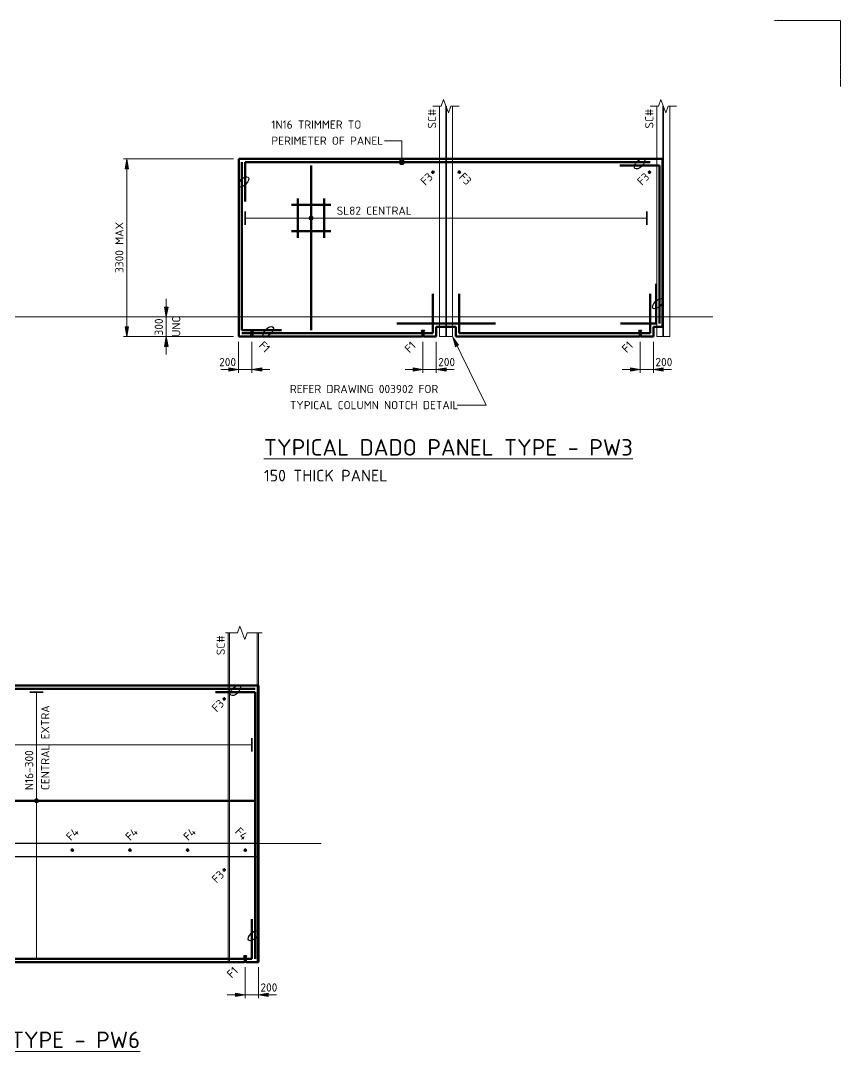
# Model space of a CAD drawing. Header units: millimetres. Extents: x 1456 to 41506, y -3340 to 17135.
# Drawn here: x 29054 to 41506, y 1478 to 17135 of the extents above; entities that cross this region are included whole.
import ezdxf

# ---------------------------------------------------------------- set-up
doc = ezdxf.new("R2010")
doc.units = ezdxf.units.MM
doc.linetypes.add('Dash', pattern=[7, 5, -2])
doc.linetypes.add('Hidden', pattern=[4, 3, -1])
for name, color, linetype, lineweight in [('A-000-T_TEXT', 231, 'Continuous', 13), ('A-010-D_DIM', 211, 'Continuous', 13), ('A-010-D_DIM-50', 211, 'Continuous', 13), ('A-010-M_LINE', 90, 'Continuous', 13), ('A-060-M_DETAIL', 3, 'Continuous', 25), ('Z-000-T_TEXT', 131, 'Continuous', 25), ('Z-060-M_DETAIL', 92, 'Continuous', 25), ('Z-200_P_REF_PLANE', 111, 'Dash', 13)]:
    doc.layers.add(name, color=color, linetype=linetype, lineweight=lineweight)
doc.styles.add('ISOCPEUR', font='isocpeur.ttf', dxfattribs={"height": 125})
doc.styles.add('ISOCPEUR_1', font='isocpeur.ttf', dxfattribs={"height": 250})
doc.styles.add('ISOCPEUR_2', font='isocpeur.ttf', dxfattribs={"height": 175})
doc.dimstyles.new('2_5___Arrow_Tick', dxfattribs={"dimscale": 304.8, "dimtxt": 124.497647, "dimasz": 0.492126, "dimexe": 0.164042, "dimexo": 0.262467, "dimgap": 0.04101, "dimtad": 1, "dimdec": 0, "dimzin": 0, "dimdsep": 46, "dimtxsty": 'ISOCPEUR', "dimsah": 1, "dimcen": 0.09, "dimadec": 0, "dimazin": 0, "dimtfac": 1, "dimtdec": 4, "dimtix": 1, "dimtmove": 0, "dimatfit": 3, "dimfxl": 1, "dimtvp": 1, "dimtolj": 1, "dimtzin": 0, "dimlwd": 18, "dimlwe": 18, "dimarcsym": 2})
doc.dimstyles.new('2_5___Arrow_Tick_1', dxfattribs={"dimscale": 304.8, "dimtxt": 124.497647, "dimasz": 0.492126, "dimexe": 0.164042, "dimexo": 0.262467, "dimgap": 0.04101, "dimtad": 1, "dimdec": 0, "dimzin": 0, "dimdsep": 46, "dimtxsty": 'ISOCPEUR', "dimsah": 1, "dimcen": 0.09, "dimadec": 0, "dimazin": 0, "dimtfac": 1, "dimtdec": 4, "dimtix": 1, "dimtmove": 2, "dimatfit": 3, "dimfxl": 1, "dimtvp": 1, "dimtolj": 1, "dimtzin": 0, "dimlwd": 18, "dimlwe": 18, "dimarcsym": 2})

# ---------------------------------------------------------------- blocks, each defined once
blk = doc.blocks.new('FE1 - FE20095-4128119-S-3501 - _INDUSTRIAL_ TYPICAL DADO PANEL TYPES')
at = {"layer": 'Z-060-M_DETAIL', "lineweight": 18}
for p, q in [((-8, 0), (-8, -35)), ((8, -35), (8, 0)), ((16, -69), (-16, -69)), ((-16, -81), (16, -81)), ((-8, -35), (8, -35)), ((16, -81), (16, -69))]:
    blk.add_line(p, q, dxfattribs=at)
at = {"layer": 'Z-060-M_DETAIL', "lineweight": 35}
for p, q in [((8, 0), (-8, 0)), ((13, 0), (8, 0)), ((13, -61), (13, 0)), ((-16, -85), (-21, -90)), ((-21, -90), (-21, -95)), ((-21, -95), (21, -95)), ((-13, -62), (-16, -65)), ((-16, -65), (-16, -69)), ((-16, -69), (-16, -81)), ((-16, -81), (-16, -85)), ((-8, 0), (-13, 0)), ((-13, 0), (-13, -62)), ((16, -65), (13, -61)), ((16, -69), (16, -65)), ((16, -85), (16, -81)), ((21, -90), (16, -85)), ((21, -95), (21, -90))]:
    blk.add_line(p, q, dxfattribs=at)
blk = doc.blocks.new('NRP_Extent BN - 1-50-4129577-S-3501 - _INDUSTRIAL_ TYPICAL DADO PANEL TYPES')
at = {"layer": 'Z-060-M_DETAIL', "lineweight": 18}
blk.add_hatch(color=256, dxfattribs=at).paths.add_polyline_path([(0, -37), (10, -36), (19, -32), (27, -27), (32, -19), (36, -10), (38, 0), (36, 10), (32, 19), (27, 27), (19, 32), (10, 36), (0, 38), (-10, 36), (-19, 32), (-27, 27), (-32, 19), (-36, 10), (-37, 0), (-36, -10), (-32, -19), (-27, -27), (-19, -32), (-10, -36)])
at = {"layer": 'Z-060-M_DETAIL', "lineweight": 35}
for p, q in [((-1000, 100), (-1000, -100)), ((5100, 100), (5100, -100))]:
    blk.add_line(p, q, dxfattribs=at)
at = {"layer": 'Z-060-M_DETAIL', "lineweight": 18}
blk.add_line((5100, 0), (-1000, 0), dxfattribs=at)
blk = doc.blocks.new('NRP_Bolt Detailed Plan _v2_ - M20-3988875-S-3501 - _INDUSTRIAL_ TYPICAL DADO PANEL TYPES')
at = {"layer": 'Z-060-M_DETAIL'}
for p, q in [((-9, 15), (-17, 0)), ((-9, -15), (-17, 0)), ((9, 15), (-9, 15)), ((17, 0), (9, 15)), ((9, -15), (-9, -15)), ((17, 0), (9, -15))]:
    blk.add_line(p, q, dxfattribs=at)
at = {"layer": 'Z-060-M_DETAIL', "lineweight": 13}
for p, q in [((0, 0), (0, 25)), ((-25, 0), (0, 0)), ((0, 0), (0, -25)), ((25, 0), (0, 0))]:
    blk.add_line(p, q, dxfattribs=at)
at = {"layer": 'Z-060-M_DETAIL'}
blk.add_circle((0, 0), 10, dxfattribs=at)
blk = doc.blocks.new('NRP_Bolt Detailed Plan _v2_ - M20-1017941-S-3501 - _INDUSTRIAL_ TYPICAL DADO PANEL TYPES')
at = {"layer": 'Z-060-M_DETAIL', "lineweight": 13}
for p, q in [((-25, 0), (0, 0)), ((0, 0), (0, 25)), ((25, 0), (0, 0)), ((0, 0), (0, -25))]:
    blk.add_line(p, q, dxfattribs=at)
at = {"layer": 'Z-060-M_DETAIL'}
for p, q in [((-9, 15), (-17, 0)), ((9, 15), (-9, 15)), ((17, 0), (9, 15)), ((17, 0), (9, -15)), ((-9, -15), (-17, 0)), ((9, -15), (-9, -15))]:
    blk.add_line(p, q, dxfattribs=at)
blk.add_circle((0, 0), 10, dxfattribs=at)
blk = doc.blocks.new('FE1 - FE20095-4129573-S-3501 - _INDUSTRIAL_ TYPICAL DADO PANEL TYPES')
at = {"layer": 'Z-060-M_DETAIL', "lineweight": 35}
for p, q in [((21, 95), (-21, 95)), ((-21, 95), (-21, 90)), ((-21, 90), (-16, 85)), ((-16, 85), (-16, 81)), ((-16, 81), (-16, 69)), ((-16, 69), (-16, 65)), ((-16, 65), (-13, 62)), ((-13, 62), (-13, 0)), ((-13, 0), (-8, 0)), ((-8, 0), (8, 0)), ((13, 61), (16, 65)), ((13, 0), (13, 61)), ((16, 85), (21, 90)), ((16, 81), (16, 85)), ((16, 65), (16, 69)), ((21, 90), (21, 95)), ((8, 0), (13, 0))]:
    blk.add_line(p, q, dxfattribs=at)
at = {"layer": 'Z-060-M_DETAIL', "lineweight": 18}
for p, q in [((16, 81), (-16, 81)), ((-16, 69), (16, 69)), ((8, 35), (-8, 35)), ((-8, 35), (-8, 0)), ((8, 0), (8, 35)), ((16, 69), (16, 81))]:
    blk.add_line(p, q, dxfattribs=at)
blk = doc.blocks.new('NRP_Extent BN - 1-50-4192404-S-3501 - _INDUSTRIAL_ TYPICAL DADO PANEL TYPES')
at = {"layer": 'Z-060-M_DETAIL', "lineweight": 18}
blk.add_hatch(color=256, dxfattribs=at).paths.add_polyline_path([(0, -37), (10, -36), (19, -32), (27, -27), (32, -19), (36, -10), (38, 0), (36, 10), (32, 19), (27, 27), (19, 32), (10, 36), (0, 38), (-10, 36), (-19, 32), (-27, 27), (-32, 19), (-36, 10), (-37, 0), (-36, -10), (-32, -19), (-27, -27), (-19, -32), (-10, -36)])
at = {"layer": 'Z-060-M_DETAIL', "lineweight": 35}
for p, q in [((-2280, 100), (-2280, -100)), ((6680, 100), (6680, -100))]:
    blk.add_line(p, q, dxfattribs=at)
at = {"layer": 'Z-060-M_DETAIL', "lineweight": 18}
blk.add_line((6680, 0), (-2280, 0), dxfattribs=at)
blk = doc.blocks.new('NRP_Extent BN - 1-50-4249854-S-3501 - _INDUSTRIAL_ TYPICAL DADO PANEL TYPES')
at = {"layer": 'Z-060-M_DETAIL', "lineweight": 18}
blk.add_hatch(color=256, dxfattribs=at).paths.add_polyline_path([(-38, 0), (-36, -10), (-32, -19), (-27, -27), (-19, -32), (-10, -36), (0, -38), (10, -36), (19, -32), (27, -27), (32, -19), (36, -10), (37, 0), (36, 10), (32, 19), (27, 27), (19, 32), (10, 36), (0, 37), (-10, 36), (-19, 32), (-27, 27), (-32, 19), (-36, 10)])
at = {"layer": 'Z-060-M_DETAIL', "lineweight": 35}
for p, q in [((-2400, 100), (-2400, -100)), ((1650, 100), (1650, -100))]:
    blk.add_line(p, q, dxfattribs=at)
at = {"layer": 'Z-060-M_DETAIL', "lineweight": 18}
blk.add_line((1650, 0), (-2400, 0), dxfattribs=at)
blk = doc.blocks.new('DIMBLOCK20-S-3501 - _INDUSTRIAL_ TYPICAL DADO PANEL TYPES')
at = {"layer": 'A-010-D_DIM-50', "lineweight": 18}
for points in [[(30666, 15035), (30640, 14885), (30693, 14885)], [(30666, 12335), (30693, 12485), (30640, 12485)]]:
    blk.add_hatch(color=256, dxfattribs=at).paths.add_polyline_path(points)
for p, q in [((30666, 15035), (30616, 15035)), ((30666, 15035), (30640, 14885)), ((30666, 12335), (30666, 15035)), ((30693, 14885), (30666, 15035)), ((30666, 15035), (32286, 15035)), ((30640, 14885), (30693, 14885)), ((30693, 12485), (30640, 12485)), ((30640, 12485), (30666, 12335)), ((30666, 12335), (30693, 12485)), ((30666, 12335), (30616, 12335)), ((30666, 12335), (32286, 12335))]:
    blk.add_line(p, q, dxfattribs=at)
at = {"layer": 'A-010-D_DIM-50', "color": 0, "lineweight": 18, "insert": (30491, 13302), "char_height": 125, "width": 919.37, "attachment_point": 1, "rotation": 90, "line_spacing_factor": 1.149209, "style": 'ISOCPEUR'}
blk.add_mtext('3300 MAX', dxfattribs=at)
blk = doc.blocks.new('DIMBLOCK21-S-3501 - _INDUSTRIAL_ TYPICAL DADO PANEL TYPES')
at = {"layer": 'A-010-D_DIM-50', "lineweight": 18}
for points in [[(31266, 12635), (31293, 12785), (31240, 12785)], [(31266, 12335), (31240, 12185), (31293, 12185)]]:
    blk.add_hatch(color=256, dxfattribs=at).paths.add_polyline_path(points)
for p, q in [((31266, 12063), (31266, 12908)), ((31293, 12785), (31240, 12785)), ((31240, 12785), (31266, 12635)), ((31266, 12635), (31293, 12785)), ((31266, 12635), (31240, 12635)), ((31266, 12635), (31316, 12635)), ((31266, 12335), (31216, 12335)), ((31266, 12335), (31240, 12185)), ((31293, 12185), (31266, 12335)), ((31266, 12335), (32286, 12335)), ((31240, 12185), (31293, 12185))]:
    blk.add_line(p, q, dxfattribs=at)
at = {"layer": 'A-010-D_DIM-50', "color": 0, "lineweight": 18, "char_height": 125, "attachment_point": 1, "rotation": 90, "line_spacing_factor": 1.149209, "style": 'ISOCPEUR'}
for s, insert, width in [('300', (31091, 12352), 318.91), ('UNO', (31355, 12334), 362)]:
    blk.add_mtext(s, dxfattribs=dict(at, insert=insert, width=width))
blk = doc.blocks.new('NRP_Loop BN - NRP_Loop BN-4128125-S-3501 - _INDUSTRIAL_ TYPICAL DADO PANEL TYPES')
at = {"layer": 'Z-000-T_TEXT'}
blk.add_ellipse((0, 0), major_axis=(1.41, 1.41), ratio=0.5, dxfattribs=at)
blk = doc.blocks.new('DIMBLOCK22-S-3501 - _INDUSTRIAL_ TYPICAL DADO PANEL TYPES')
at = {"layer": 'A-010-D_DIM-50', "lineweight": 18}
for points in [[(32366, 11835), (32216, 11862), (32216, 11809)], [(32566, 11835), (32716, 11809), (32716, 11862)]]:
    blk.add_hatch(color=256, dxfattribs=at).paths.add_polyline_path(points)
for p, q in [((32366, 11835), (32366, 12255)), ((32566, 11835), (32566, 12255)), ((32094, 11835), (32839, 11835)), ((32366, 11835), (32216, 11862)), ((32216, 11862), (32216, 11809)), ((32216, 11809), (32366, 11835)), ((32366, 11835), (32366, 11785)), ((32716, 11862), (32566, 11835)), ((32566, 11835), (32716, 11809)), ((32566, 11835), (32566, 11785)), ((32716, 11809), (32716, 11862))]:
    blk.add_line(p, q, dxfattribs=at)
at = {"layer": 'A-010-D_DIM-50', "color": 0, "lineweight": 18, "insert": (32070, 12011), "char_height": 125, "width": 318.91, "attachment_point": 1, "line_spacing_factor": 1.149209, "style": 'ISOCPEUR'}
blk.add_mtext('200', dxfattribs=at)
blk = doc.blocks.new('DIMBLOCK23-S-3501 - _INDUSTRIAL_ TYPICAL DADO PANEL TYPES')
at = {"layer": 'A-010-D_DIM-50', "lineweight": 18}
for points in [[(35166, 11835), (35016, 11862), (35016, 11809)], [(35366, 11835), (35516, 11809), (35516, 11862)]]:
    blk.add_hatch(color=256, dxfattribs=at).paths.add_polyline_path(points)
for p, q in [((35166, 11835), (35166, 12255)), ((35366, 11835), (35366, 12255)), ((35639, 11835), (34894, 11835)), ((35166, 11835), (35016, 11862)), ((35016, 11862), (35016, 11809)), ((35016, 11809), (35166, 11835)), ((35166, 11835), (35166, 11785)), ((35516, 11862), (35366, 11835)), ((35366, 11835), (35516, 11809)), ((35366, 11835), (35366, 11785)), ((35516, 11809), (35516, 11862))]:
    blk.add_line(p, q, dxfattribs=at)
at = {"layer": 'A-010-D_DIM-50', "color": 0, "lineweight": 18, "insert": (35397, 12011), "char_height": 125, "width": 318.91, "attachment_point": 1, "line_spacing_factor": 1.149209, "style": 'ISOCPEUR'}
blk.add_mtext('200', dxfattribs=at)
blk = doc.blocks.new('DIMBLOCK25-S-3501 - _INDUSTRIAL_ TYPICAL DADO PANEL TYPES')
at = {"layer": 'A-010-D_DIM-50', "lineweight": 18}
for points in [[(32466, 2335), (32316, 2362), (32316, 2309)], [(32666, 2335), (32816, 2309), (32816, 2362)]]:
    blk.add_hatch(color=256, dxfattribs=at).paths.add_polyline_path(points)
for p, q in [((32466, 2335), (32466, 2755)), ((32666, 2335), (32666, 2755)), ((32466, 2335), (32316, 2362)), ((32316, 2362), (32316, 2309)), ((32816, 2362), (32666, 2335)), ((32816, 2309), (32816, 2362)), ((32939, 2335), (32194, 2335)), ((32316, 2309), (32466, 2335)), ((32466, 2335), (32466, 2285)), ((32666, 2335), (32816, 2309)), ((32666, 2335), (32666, 2285))]:
    blk.add_line(p, q, dxfattribs=at)
at = {"layer": 'A-010-D_DIM-50', "color": 0, "lineweight": 18, "insert": (32697, 2511), "char_height": 125, "width": 318.91, "attachment_point": 1, "line_spacing_factor": 1.149209, "style": 'ISOCPEUR'}
blk.add_mtext('200', dxfattribs=at)
blk = doc.blocks.new('DIMBLOCK34-S-3501 - _INDUSTRIAL_ TYPICAL DADO PANEL TYPES')
at = {"layer": 'A-010-D_DIM-50', "lineweight": 18}
for points in [[(38466, 11835), (38316, 11862), (38316, 11809)], [(38666, 11835), (38816, 11809), (38816, 11862)]]:
    blk.add_hatch(color=256, dxfattribs=at).paths.add_polyline_path(points)
for p, q in [((38466, 11835), (38466, 12255)), ((38666, 11835), (38666, 12255)), ((38939, 11835), (38194, 11835)), ((38466, 11835), (38316, 11862)), ((38316, 11862), (38316, 11809)), ((38316, 11809), (38466, 11835)), ((38466, 11835), (38466, 11785)), ((38816, 11862), (38666, 11835)), ((38666, 11835), (38816, 11809)), ((38666, 11835), (38666, 11785)), ((38816, 11809), (38816, 11862))]:
    blk.add_line(p, q, dxfattribs=at)
at = {"layer": 'A-010-D_DIM-50', "color": 0, "lineweight": 18, "insert": (38697, 12011), "char_height": 125, "width": 318.91, "attachment_point": 1, "line_spacing_factor": 1.149209, "style": 'ISOCPEUR'}
blk.add_mtext('200', dxfattribs=at)

msp = doc.modelspace()

# ---------------------------------------------------------------- hatches: boundary and pattern name
at = {"layer": 'A-000-T_TEXT', "lineweight": 18}
h = msp.add_hatch(color=7, dxfattribs=at)
edge = h.paths.add_edge_path()
edge.add_arc((34843.3, 14986), 37.5, 0, 360)
msp.add_hatch(color=7, dxfattribs=at).paths.add_polyline_path([(35617.3, 12328.1), (35659.7, 12181.8), (35707.1, 12205.1)])

# ---------------------------------------------------------------- linework, layer by layer
at = {"layer": 'A-000-T_TEXT', "color": 250, "lineweight": 18}
for p, q in [((34584.8, 15311.5), (34581.5, 15311.5)), ((34843.3, 15311.5), (34584.8, 15311.5)), ((34843.3, 14986), (34843.3, 15311.5)), ((35617.3, 12328.1), (35659.7, 12181.8)), ((35707.1, 12205.1), (35617.3, 12328.1)), ((35617.3, 12328.1), (36124.5, 11294.7)), ((35659.7, 12181.8), (35707.1, 12205.1)), ((35717.6, 11294.7), (35686.1, 11294.7)), ((36124.5, 11294.7), (35717.6, 11294.7))]:
    msp.add_line(p, q, dxfattribs=at)
msp.add_circle((34843.3, 14986), 37.5, dxfattribs=at)
at = {"layer": 'A-010-M_LINE', "lineweight": 18}
for p, q in [((35441.4, 15835.3), (35316.4, 15835.3)), ((35416.4, 15035.3), (35416.4, 15835.3)), ((35478.9, 15935.3), (35441.4, 15835.3)), ((35478.9, 15935.3), (35553.9, 15735.3)), ((35553.9, 15735.3), (35591.4, 15835.3)), ((35591.4, 15835.3), (35716.4, 15835.3)), ((35616.4, 15035.3), (35616.4, 15835.3)), ((38741.4, 15835.3), (38616.4, 15835.3)), ((38716.4, 15035.3), (38716.4, 15835.3)), ((38778.9, 15935.3), (38741.4, 15835.3)), ((38778.9, 15935.3), (38853.9, 15735.3)), ((38853.9, 15735.3), (38891.4, 15835.3)), ((38891.4, 15835.3), (39016.4, 15835.3)), ((38916.4, 12335.3), (38916.4, 15835.3)), ((2456.4, 12635.3), (36006.4, 12635.3)), ((29866.4, 12635.3), (39566.4, 12635.3)), ((35416.4, 12335.3), (35416.4, 12485.3)), ((35616.4, 12335.3), (35616.4, 12485.3)), ((38716.4, 12335.3), (38716.4, 12485.3)), ((35616.4, 12335.3), (35416.4, 12335.3)), ((38716.4, 12335.3), (38916.4, 12335.3)), ((32346.4, 7835.3), (32166.4, 7835.3)), ((32206.4, 2835.3), (32206.4, 7835.3)), ((32383.9, 7935.3), (32346.4, 7835.3)), ((32383.9, 7935.3), (32458.9, 7735.3)), ((32458.9, 7735.3), (32496.4, 7835.3)), ((32496.4, 7835.3), (32721.4, 7835.3)), ((32666.4, 7035.3), (32666.4, 7835.3)), ((2456.4, 4635.3), (33621.4, 4635.3)), ((32666.4, 2835.3), (32666.4, 2985.3)), ((32666.4, 2835.3), (32206.4, 2835.3))]:
    msp.add_line(p, q, dxfattribs=at)
at = {"layer": 'A-010-M_LINE', "linetype": 'Hidden', "lineweight": 18}
for p, q in [((35511.4, 15835.3), (35511.4, 12335.3)), ((35521.4, 15835.3), (35521.4, 12335.3)), ((38811.4, 15835.3), (38811.4, 12335.3)), ((38821.4, 15835.3), (38821.4, 12335.3)), ((35416.4, 12485.3), (35416.4, 15035.3)), ((35616.4, 12485.3), (35616.4, 15035.3)), ((38716.4, 12485.3), (38716.4, 15035.3)), ((32226.4, 7835.3), (32226.4, 2835.3)), ((32646.4, 7835.3), (32646.4, 2835.3))]:
    msp.add_line(p, q, dxfattribs=at)
at = {"layer": 'A-010-M_LINE', "lineweight": 50}
for p, q in [((32366.4, 12335.3), (32366.4, 15035.3)), ((32366.4, 15035.3), (38806.4, 15035.3)), ((38806.4, 12485.3), (38806.4, 15035.3)), ((32416.4, 12435.3), (32416.4, 14985.3)), ((32466.4, 14985.3), (38616.4, 14985.3)), ((32466.4, 14985.3), (32466.4, 14385.3)), ((33466.4, 12435.3), (33466.4, 14935.3)), ((38156.4, 14935.3), (38756.4, 14935.3)), ((38756.4, 12535.3), (38756.4, 14935.3)), ((33266.4, 14435.3), (33266.4, 13835.3)), ((33666.4, 14435.3), (33666.4, 13835.3)), ((33166.4, 14335.3), (33766.4, 14335.3)), ((33166.4, 13935.3), (33766.4, 13935.3)), ((38706.4, 12535.3), (38706.4, 13135.3)), ((35316.4, 12385.3), (35316.4, 12985.3)), ((35716.4, 12385.3), (35716.4, 12985.3)), ((38616.4, 12385.3), (38616.4, 12985.3)), ((34766.4, 12535.3), (36266.4, 12535.3)), ((38166.4, 12535.3), (38706.4, 12535.3)), ((32416.4, 12435.3), (33016.4, 12435.3)), ((32416.4, 12385.3), (35153.4, 12385.3)), ((35179.4, 12385.3), (35316.4, 12385.3)), ((35366.4, 12335.3), (35366.4, 12485.3)), ((35366.4, 12485.3), (35666.4, 12485.3)), ((35666.4, 12335.3), (35666.4, 12485.3)), ((35716.4, 12385.3), (38453.4, 12385.3)), ((38479.4, 12385.3), (38616.4, 12385.3)), ((38666.4, 12335.3), (38666.4, 12485.3)), ((38666.4, 12485.3), (38806.4, 12485.3)), ((32366.4, 12335.3), (35153.4, 12335.3)), ((35179.4, 12335.3), (35366.4, 12335.3)), ((35666.4, 12335.3), (38453.4, 12335.3)), ((38479.4, 12335.3), (38666.4, 12335.3)), ((32666.4, 7035.3), (23506.4, 7035.3)), ((32616.4, 6985.3), (23606.4, 6985.3)), ((32016.4, 6935.3), (32616.4, 6935.3)), ((32616.4, 2885.3), (32616.4, 6935.3)), ((32666.4, 2835.3), (32666.4, 7035.3)), ((23561.4, 5285.3), (32616.4, 5285.3)), ((32566.4, 2885.3), (32566.4, 3485.3)), ((32453.4, 2835.3), (23706.4, 2835.3)), ((32453.4, 2885.3), (23756.4, 2885.3)), ((32566.4, 2885.3), (32479.4, 2885.3)), ((32666.4, 2835.3), (32479.4, 2835.3))]:
    msp.add_line(p, q, dxfattribs=at)
at = {"layer": 'A-010-M_LINE', "linetype": 'Hidden', "lineweight": 25}
for p, q in [((32666.4, 4635.3), (23506.4, 4635.3)), ((32666.4, 4435.3), (23506.4, 4435.3))]:
    msp.add_line(p, q, dxfattribs=at)
at = {"layer": 'Z-200_P_REF_PLANE'}
for p, q in [((41506.4, 17135.3), (40506.4, 17135.3)), ((41506.4, 16135.3), (41506.4, 17135.3))]:
    msp.add_line(p, q, dxfattribs=at)

# ---------------------------------------------------------------- block references
at = {"layer": 'Z-000-T_TEXT', "xscale": 50, "yscale": 50, "zscale": 50}
for p in [(38456.4, 14960.3), (32441.4, 14685.3), (38731.4, 12835.3), (32816.4, 12410.3), (32316.4, 6960.3), (32591.4, 3235.3)]:
    msp.add_blockref('NRP_Loop BN - NRP_Loop BN-4128125-S-3501 - _INDUSTRIAL_ TYPICAL DADO PANEL TYPES', p, dxfattribs=at)
at = {"layer": 'Z-060-M_DETAIL', "rotation": 180}
for p in [(35316.4, 14835.3), (38606.4, 14835.3), (32146.4, 6835.3), (32146.4, 4235.3)]:
    msp.add_blockref('NRP_Bolt Detailed Plan _v2_ - M20-3988875-S-3501 - _INDUSTRIAL_ TYPICAL DADO PANEL TYPES', p, dxfattribs=at)
at = {"layer": 'Z-060-M_DETAIL'}
for p in [(35716.4, 14835.3), (29838.4, 4535.3), (30714.4, 4535.3), (31590.4, 4535.3), (32466.4, 4535.3)]:
    msp.add_blockref('NRP_Bolt Detailed Plan _v2_ - M20-1017941-S-3501 - _INDUSTRIAL_ TYPICAL DADO PANEL TYPES', p, dxfattribs=at)
at = {"layer": 'Z-060-M_DETAIL', "lineweight": 18}
for name, p in [('NRP_Extent BN - 1-50-4129577-S-3501 - _INDUSTRIAL_ TYPICAL DADO PANEL TYPES', (33466.4, 14135.3)), ('FE1 - FE20095-4129573-S-3501 - _INDUSTRIAL_ TYPICAL DADO PANEL TYPES', (35166.4, 12335.3)), ('FE1 - FE20095-4129573-S-3501 - _INDUSTRIAL_ TYPICAL DADO PANEL TYPES', (38466.4, 12335.3)), ('NRP_Extent BN - 1-50-4192404-S-3501 - _INDUSTRIAL_ TYPICAL DADO PANEL TYPES', (25886.4, 6135.3)), ('FE1 - FE20095-4129573-S-3501 - _INDUSTRIAL_ TYPICAL DADO PANEL TYPES', (32466.4, 2835.3))]:
    msp.add_blockref(name, p, dxfattribs=at)
at = {"layer": 'Z-060-M_DETAIL', "lineweight": 35, "rotation": 180}
msp.add_blockref('FE1 - FE20095-4128119-S-3501 - _INDUSTRIAL_ TYPICAL DADO PANEL TYPES', (32566.4, 12335.3), dxfattribs=at)
at = {"layer": 'Z-060-M_DETAIL', "lineweight": 18, "rotation": 89.9999999999999}
msp.add_blockref('NRP_Extent BN - 1-50-4249854-S-3501 - _INDUSTRIAL_ TYPICAL DADO PANEL TYPES', (29295.9, 5285.3), dxfattribs=at)

# ---------------------------------------------------------------- texts
at = {"layer": 'A-000-T_TEXT', "color": 7, "lineweight": 18, "char_height": 125, "attachment_point": 1, "rotation": 90, "style": 'ISOCPEUR'}
for s, insert, width in [('SC#', (35240.9, 15496.4), 364.768), ('SC#', (38540.9, 15496.4), 364.768), ('SC#', (32030.9, 7496.4), 364.768), ('CENTRAL EXTRA', (29365.8, 5446.9), 1535.232), ('N16-300', (29121.1, 5446.9), 737.552)]:
    msp.add_mtext(s, dxfattribs=dict(at, insert=insert, width=width))
at = {"layer": 'A-000-T_TEXT', "color": 7, "lineweight": 18, "attachment_point": 1}
for s, insert, char_height, width, style in [('1N16 TRIMMER TO', (32862.8, 15618.7), 125, 1591.35, 'ISOCPEUR'), ('PERIMETER OF PANEL', (32862.8, 15374), 125, 1992.193, 'ISOCPEUR'), ('SL82 CENTRAL', (33855.7, 14310.2), 125, 1358.86, 'ISOCPEUR'), ('REFER DRAWING 003902 FOR ', (33143.9, 11601.9), 125, 2761.813, 'ISOCPEUR'), ('TYPICAL COLUMN NOTCH DETAIL', (33143.9, 11357.2), 125, 2990.294, 'ISOCPEUR'), ('\\LTYPICAL DADO PANEL TYPE - PW3', (32749.9, 10777.8), 250, 6581.854, 'ISOCPEUR_1'), ('150 THICK PANEL', (32749.9, 10311.9), 175, 2224.683, 'ISOCPEUR_2'), ('\\LTYPICAL DADO PANEL TYPE - PW6', (25259.9, 1777.8), 250, 6581.854, 'ISOCPEUR_1')]:
    msp.add_mtext(s, dxfattribs=dict(at, insert=insert, char_height=char_height, width=width, style=style))
at = {"layer": 'A-060-M_DETAIL', "lineweight": 13, "char_height": 125, "attachment_point": 1, "style": 'ISOCPEUR'}
for s, insert, width, rotation in [('F3', (35113.6, 14710.2), 216.456, 45), ('F3', (35791.2, 14839.6), 216.456, 315), ('F3', (38403.6, 14710.2), 216.456, 45), ('F1', (32750.5, 12277.8), 184.388, 315), ('F1', (34873, 12167.1), 184.388, 45), ('F1', (38173, 12167.1), 184.388, 45), ('F3', (31943.6, 6710.2), 216.456, 45), ('F4', (29732, 4756.7), 228.481, 45), ('F4', (30632, 4756.7), 228.481, 45), ('F4', (31512, 4756.7), 228.481, 45), ('F4', (32387.6, 4893.2), 228.481, 315), ('F3', (31943.6, 4110.2), 216.456, 45), ('F1', (32173, 2667.1), 184.388, 45)]:
    msp.add_mtext(s, dxfattribs=dict(at, insert=insert, width=width, rotation=rotation))

# ---------------------------------------------------------------- dimensions: what is measured, and where the dimension line sits
at = {"layer": 'A-010-D_DIM', "lineweight": 18}
for base, p2, text, override, picture, middle in [((30666.4, 15035.3), (32366.4, 15035.3), '3300 MAX', {"dimpost": '<>', "dimfxl": 2700}, 'DIMBLOCK20-S-3501 - _INDUSTRIAL_ TYPICAL DADO PANEL TYPES', (30591.3, 13685.3)), ((31266.4, 12635.3), (31160.3, 12635.3), '<>\\XUNO', {"dimpost": '<>', "dimfxl": 1242.81746}, 'DIMBLOCK21-S-3501 - _INDUSTRIAL_ TYPICAL DADO PANEL TYPES', (31266.4, 12485.3))]:
    dim = msp.add_linear_dim(base=base, p1=(32366.4, 12335.3), p2=p2, angle=90, text=text, dimstyle='2_5___Arrow_Tick', override=override, dxfattribs=at)
    dim.commit()
    dim.dimension.update_dxf_attribs({"geometry": picture, "text_midpoint": middle})
for base, p1, p2, picture, middle in [((32566.4, 11835.3), (32366.4, 12335.3), (32566.4, 12335.3), 'DIMBLOCK22-S-3501 - _INDUSTRIAL_ TYPICAL DADO PANEL TYPES', (32229.7, 11927.8)), ((35166.4, 11835.3), (35366.4, 12335.3), (35166.4, 12335.3), 'DIMBLOCK23-S-3501 - _INDUSTRIAL_ TYPICAL DADO PANEL TYPES', (35556.2, 11927.8)), ((38466.4, 11835.3), (38666.4, 12335.3), (38466.4, 12335.3), 'DIMBLOCK34-S-3501 - _INDUSTRIAL_ TYPICAL DADO PANEL TYPES', (38856.2, 11927.8)), ((32466.4, 2335.3), (32666.4, 2835.3), (32466.4, 2835.3), 'DIMBLOCK25-S-3501 - _INDUSTRIAL_ TYPICAL DADO PANEL TYPES', (32856.2, 2427.8))]:
    dim = msp.add_linear_dim(base=base, p1=p1, p2=p2, dimstyle='2_5___Arrow_Tick_1', override={"dimpost": '<>', "dimfxl": 200}, dxfattribs=at)
    dim.commit()
    dim.dimension.update_dxf_attribs({"geometry": picture, "text_midpoint": middle, "dimtype": 160})

doc.saveas('drawing.dxf')
